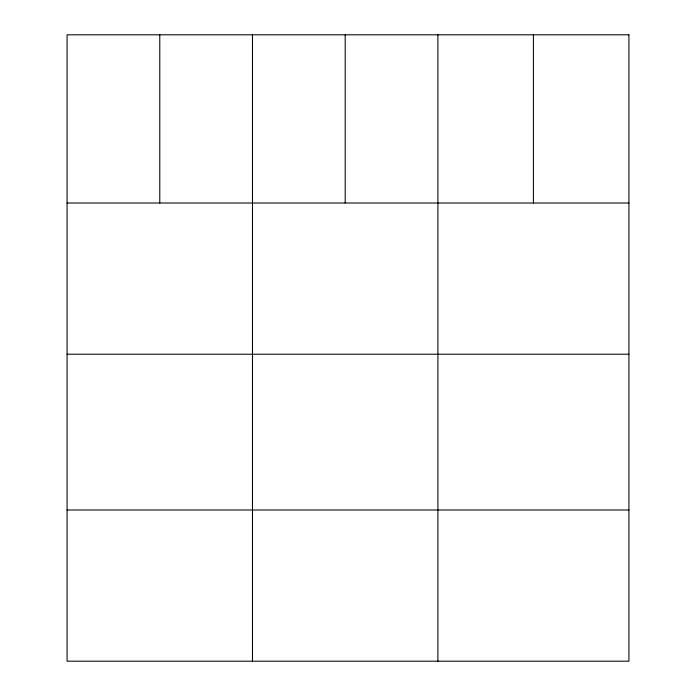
<?xml version="1.0" encoding="UTF-8"?>
<svg xmlns="http://www.w3.org/2000/svg" width="696" height="696" viewBox="0 0 696 696"><rect width="100%" height="100%" fill="white"/><g stroke="black" fill="none" stroke-linecap="round" stroke-linejoin="round"><path stroke-width="1.04" d="M67.077 203.014L628.923 203.014M67.077 354.22L628.923 354.22M67.077 510.003L628.923 510.003M533.414 34.8L533.414 203.014M437.897 34.8L437.897 661.2M345.19 34.8L345.19 203.014M252.483 34.8L252.483 661.2M159.775 34.8L159.775 203.014M628.923 34.8L67.077 34.8L67.077 661.2L628.923 661.2L628.923 34.8"/></g></svg>
